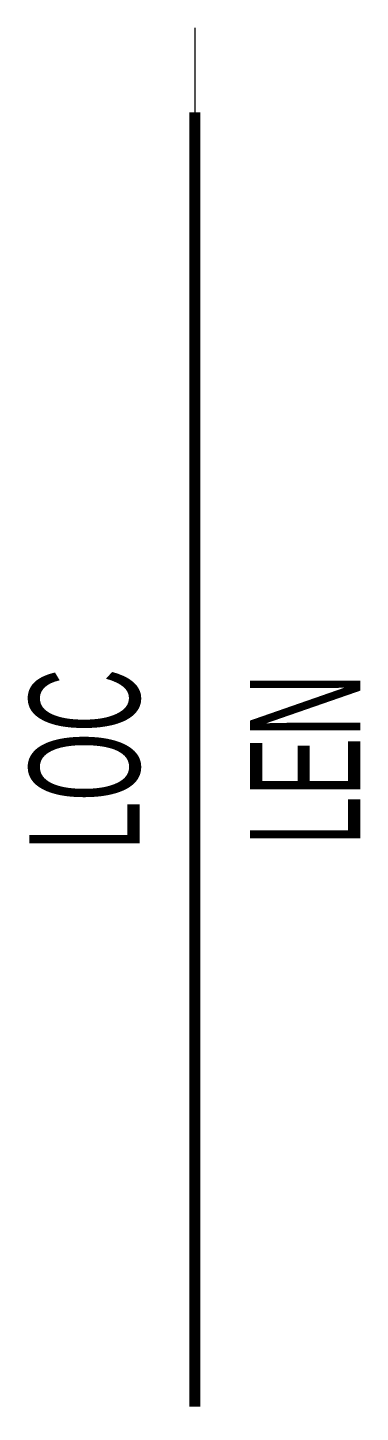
# Model space of a CAD drawing. Header units: millimetres. Extents: x -3 to 3, y -25.1 to 0.
import ezdxf
from ezdxf.enums import TextEntityAlignment as Align

# ---------------------------------------------------------------- set-up
doc = ezdxf.new("R2010")
doc.units = ezdxf.units.MM

msp = doc.modelspace()

# ---------------------------------------------------------------- linework, layer by layer
at = {"color": 2, "linetype": 'Continuous'}
msp.add_lwpolyline([(0, 0), (0, -2.253)], dxfattribs=at)
at = {"color": 2}
msp.add_lwpolyline([(0, -1.537, 0.2, 0.2, 0), (0, -25, 0, 0, 0)], format="xyseb", dxfattribs=at)

# ---------------------------------------------------------------- texts
at = {"width": 0.6}
for tag, text, p in [('LOC', 'LOC', (-2, -13.268)), ('LEN', 'LEN', (2, -13.268))]:
    msp.add_attdef(tag, text=text, height=2, rotation=90, dxfattribs=at).set_placement(p, align=Align.MIDDLE_CENTER)

doc.saveas('drawing.dxf')
